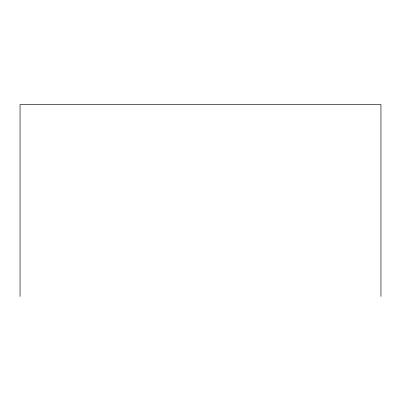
<?xml version="1.0" encoding="UTF-8"?>
<svg xmlns="http://www.w3.org/2000/svg" width="401" height="401" viewBox="0 0 401 401"><rect width="100%" height="100%" fill="white"/><g stroke="black" fill="none" stroke-linecap="round" stroke-linejoin="round"><path stroke-width="0.6" d="M380.95 296.454L380.95 104.546L20.05 104.546L20.05 296.454"/></g></svg>
